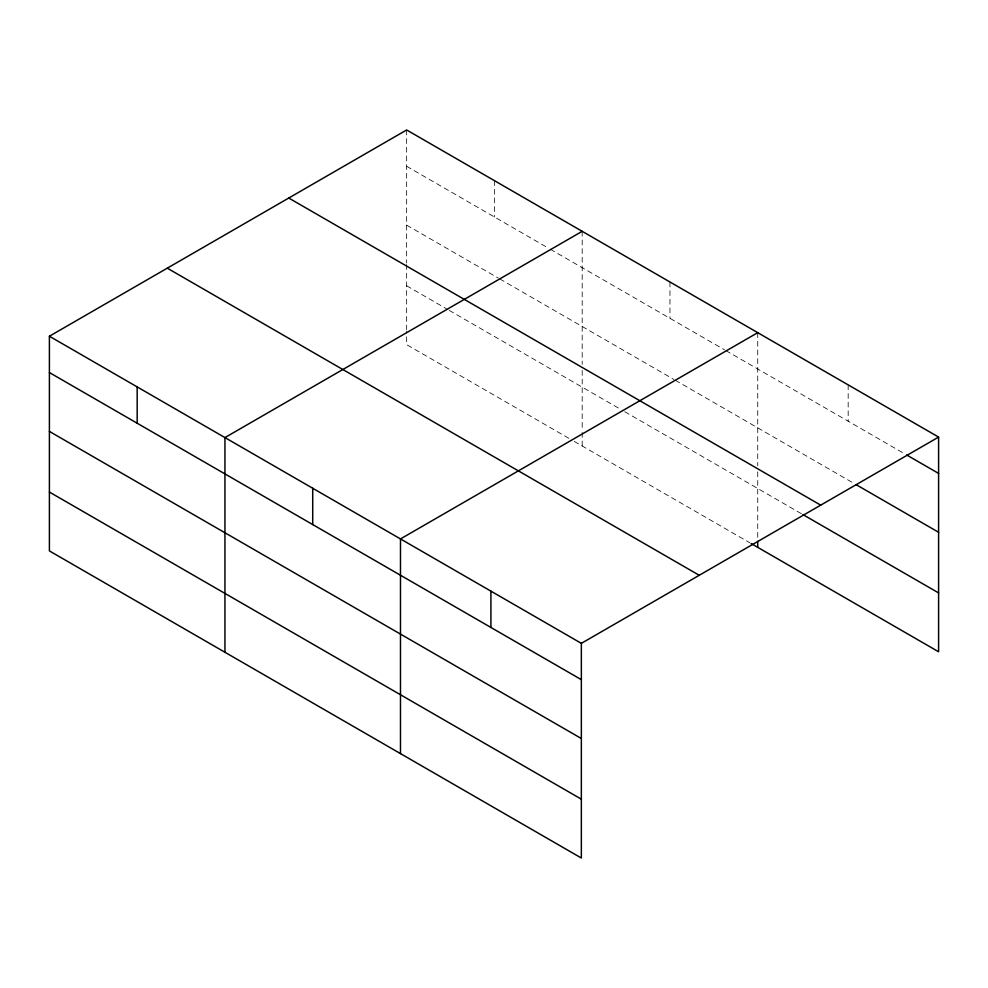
<?xml version="1.0" encoding="UTF-8"?>
<svg xmlns="http://www.w3.org/2000/svg" width="988" height="988" viewBox="0 0 988 988"><rect width="100%" height="100%" fill="white"/><g stroke="black" fill="none" stroke-linecap="round" stroke-linejoin="round"><path stroke-width="0.74" stroke-dasharray="4.94 3.71" d="M406.648 166.293L548.945 248.457M550.279 249.223L724.488 349.801M725.822 350.567L905.354 454.221M406.648 225.153L498.409 278.134M499.743 278.9L673.952 379.478M675.286 380.244L853.484 483.132M406.648 285.791L447.885 309.602M449.207 310.368L619.427 408.637M624.749 411.712L801.626 513.834M568.903 438.326L406.648 344.651L406.648 331.066M574.213 441.389L749.756 542.745M848.173 384.875L848.173 421.209M757.734 332.672L757.734 465.756M757.734 471.819L757.734 538.299M669.963 282L669.963 318.321M582.191 231.316L582.191 364.399M582.191 370.463L582.191 430.904M582.191 432.423L582.191 445.996M494.42 180.643L494.42 216.977M406.648 129.971L406.648 263.055M406.648 264.574L406.648 329.56"/><path stroke-width="1.48" d="M581.352 738.53L581.352 643.349L49.4 336.229L49.4 550.909L581.352 858.029L581.352 738.53L49.4 431.41M751.09 543.511L938.6 651.771L938.6 437.091L406.648 129.971L49.4 336.229M582.191 231.316L224.943 437.585L224.943 652.265M757.734 332.672L400.486 538.929L400.486 753.609M581.352 643.349L938.6 437.091M906.688 454.986L938.6 473.413M856.151 484.663L938.6 532.273M288.755 198.032L820.707 505.152M802.948 514.6L938.6 592.911M167.293 268.168L699.245 575.288M49.4 372.55L581.352 679.67M49.4 492.049L581.352 799.169M757.734 541.313L757.734 547.352M490.913 591.133L490.913 627.466M312.714 488.257L312.714 524.579M137.171 386.901L137.171 423.235"/></g></svg>
